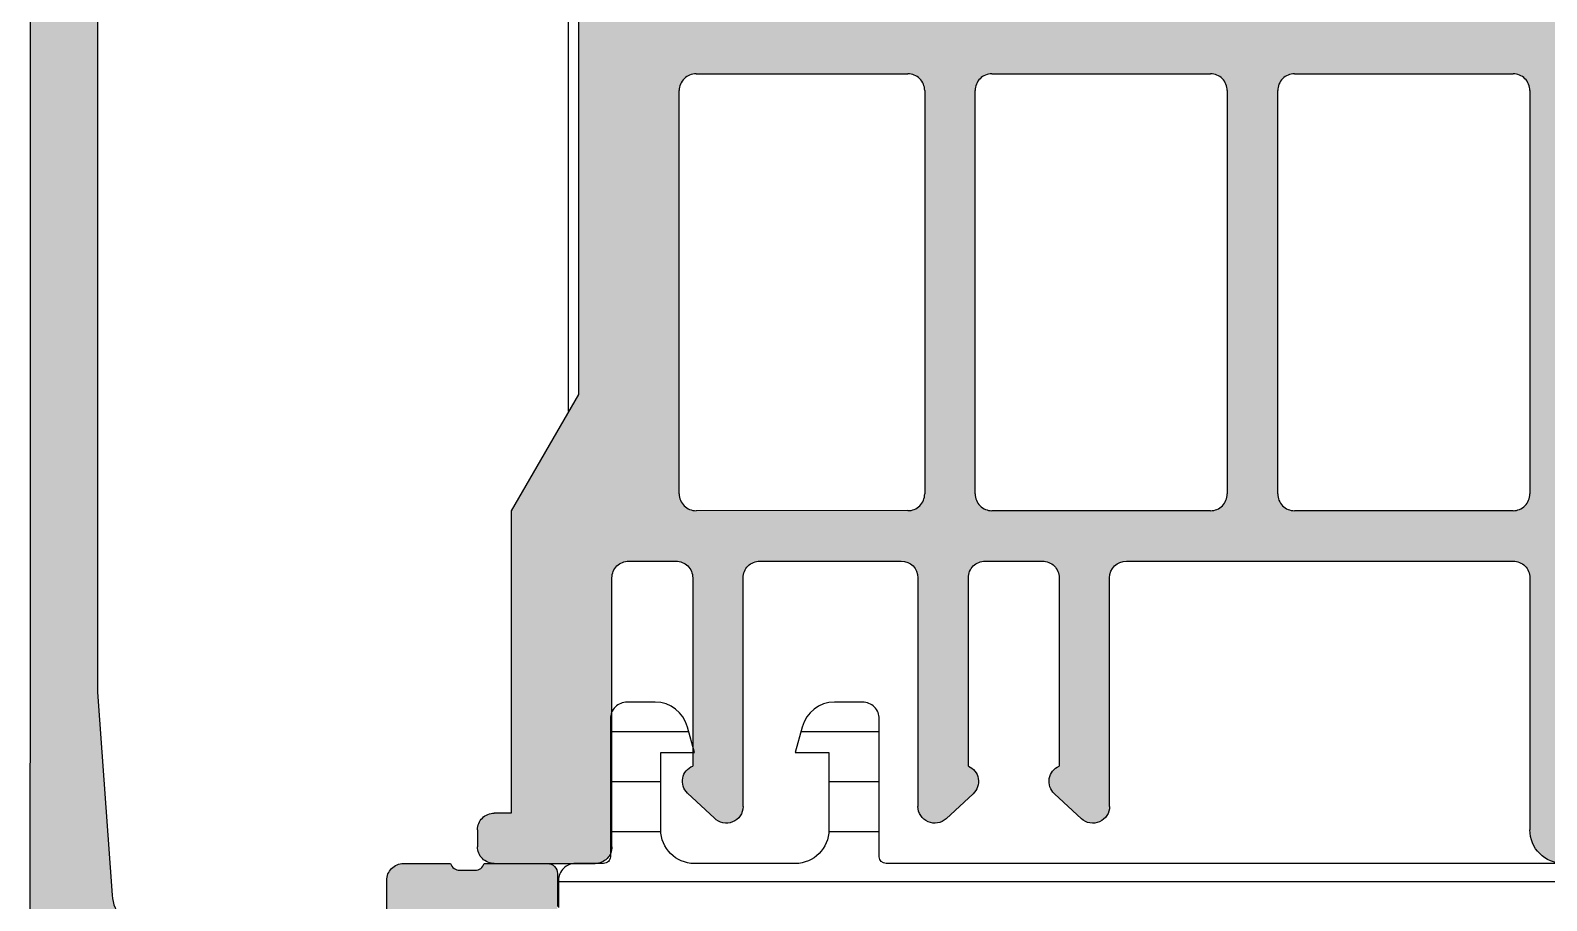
# Model space of a CAD drawing. Header units: millimetres. Extents: x 3633 to 4629, y 3430 to 3787.
# Drawn here: x 4159.8717 to 4160.0972, y 3492.1979 to 3492.3274 of the extents above; entities that cross this region are included whole.
import ezdxf

# ---------------------------------------------------------------- set-up
doc = ezdxf.new("R2010")
doc.units = ezdxf.units.MM

# ---------------------------------------------------------------- blocks, each defined once
blk = doc.blocks.new('A$C19EF2607')
at = {"extrusion": (0, 0, -1)}
h = blk.add_hatch(color=0, dxfattribs=at)
edge = h.paths.add_edge_path(flags=16)
edge.add_line((-20748.88688487913, 14013.2928585231), (-20757.08687387907, 14013.29282840286))
edge.add_ellipse((-20757.08687608921, 14013.79282802932), major_axis=(1.83660117959361e-06, -0.4999996264591743), ratio=1, start_angle=-90.00004280428698, end_angle=4.2804286977116135e-05, ccw=False)
edge.add_line((-20757.58687571567, 14013.79282656625), (-20757.58697195363, 14039.99282256608))
edge.add_ellipse((-20757.08697232717, 14039.99282477622), major_axis=(1.83660117959361e-06, -0.4999996264591743), ratio=1, start_angle=179.999957195713, end_angle=270.0000428042866, ccw=False)
edge.add_line((-20757.08697379024, 14040.49282440268), (-20748.88698479029, 14040.49285452292))
edge.add_ellipse((-20748.88698258015, 14039.99285489646), major_axis=(1.836601179593623e-06, -0.4999996264591779), ratio=1, start_angle=89.99995719571342, end_angle=180.0000428042869, ccw=False)
edge.add_line((-20748.38698295369, 14039.99285635952), (-20748.38688671573, 14013.7928603597))
edge.add_ellipse((-20748.88688634219, 14013.79285814956), major_axis=(1.836601179593612e-06, -0.4999996264591748), ratio=1, start_angle=-4.2804286920272716e-05, end_angle=90.00004280428698, ccw=False)
edge = h.paths.add_edge_path()
edge.add_line((-20757.28698759536, 14005.59281866775), (-20757.28700853262, 14011.29281566771))
edge.add_arc((-20756.78701261327, 14011.29282158492), 0.4999959193823925, 90.00020121906869, 180.0006780673, ccw=False)
edge.add_line((-20756.78701436922, 14011.79281750429), (-20749.58601236927, 14011.79284395505))
edge.add_arc((-20749.58602843467, 14010.79282421631), 1.000019738870618, 360.00134137964403, 449.99907953865534, ccw=False)
edge.add_line((-20748.58600869607, 14010.79284762826), (-20748.5859969423, 14007.59297862828))
edge.add_arc((-20749.58596546837, 14007.59294348139), 0.9999685266931948, 269.9984070863646, 360.00201383193485, ccw=False)
edge.add_line((-20749.58599326908, 14006.59297495509), (-20751.28684626853, 14006.5928197075))
edge.add_line((-20751.28684626853, 14006.5928197075), (-20751.28684406469, 14005.99284370751))
edge.add_line((-20751.28684406469, 14005.99284370751), (-20750.18683402415, 14004.89284174806))
edge.add_line((-20750.18683402415, 14004.89284174806), (-20746.78684802417, 14004.89285423691))
edge.add_line((-20746.78684802417, 14004.89285423691), (-20746.78716057339, 14088.89284923633))
edge.add_arc((-20747.28722534885, 14088.89278262488), 0.5000647798998102, 360.0076321205019, 449.9918720579921)
edge.add_line((-20747.28715440998, 14089.39284739975), (-20751.28716240996, 14089.3928327069))
edge.add_arc((-20751.28707984329, 14088.89275197744), 0.5000807362820272, 90.00945991537702, 179.9909610029219)
edge.add_line((-20751.78716057335, 14088.8928308703), (-20751.787155798, 14087.59278187031))
edge.add_arc((-20751.28710580604, 14087.59283369924), 0.5000499946441153, 180.005938564262, 269.9944823540374)
edge.add_line((-20751.28715396141, 14087.09278370692), (-20750.78715396141, 14087.09278554352))
edge.add_line((-20750.78715396141, 14087.09278554352), (-20750.78715763462, 14088.09278554351))
edge.add_line((-20750.78715763462, 14088.09278554351), (-20749.28715763463, 14088.09279105332))
edge.add_arc((-20749.28711736685, 14087.09282764816), 0.9999634059679272, -0.0018863395400217087, 90.00230725783928, ccw=False)
edge.add_line((-20748.28715396142, 14087.09279472653), (-20748.2871392686, 14083.09279472656))
edge.add_arc((-20749.28721534859, 14083.09286713279), 1.000076082609489, 270.00456917414465, 359.9958517441544, ccw=False)
edge.add_line((-20749.28713559539, 14082.09279105336), (-20750.78713559538, 14082.09278554355))
edge.add_line((-20750.78713559538, 14082.09278554355), (-20750.78713926859, 14083.09278554355))
edge.add_line((-20750.78713926859, 14083.09278554355), (-20751.28713926858, 14083.09278370694))
edge.add_arc((-20751.28718218562, 14082.59282846026), 0.4999552485246045, 449.995081629231, 540.0053392890692)
edge.add_line((-20751.78713743198, 14082.59278187035), (-20751.78712714705, 14079.79279387037))
edge.add_arc((-20751.28712752059, 14079.79279533343), 0.4999996264625474, 180.0001676548631, 270.0002532634367)
edge.add_line((-20751.28712531045, 14079.29279570697), (-20751.08712531045, 14079.29279644161))
edge.add_arc((-20751.08712677351, 14079.79279606807), 0.499999626462551, 270.0001676548627, 360.0002532634363)
edge.add_line((-20750.58712714706, 14079.79279827821), (-20750.58712898366, 14080.29279827821))
edge.add_arc((-20750.08709350479, 14080.2927646362), 0.5000354800017828, 90.00427573516879, 179.9961451831309, ccw=False)
edge.add_line((-20750.08713082027, 14080.79280011481), (-20749.28712782027, 14080.79280305338))
edge.add_arc((-20749.28714268181, 14080.29278635512), 0.5000166984818328, 360.0021238683641, 449.9982970499349, ccw=False)
edge.add_line((-20748.78712598367, 14080.29280488999), (-20748.78701101225, 14048.9927758902))
edge.add_line((-20748.78701101225, 14048.9927758902), (-20749.21938583173, 14042.95431030196))
edge.add_arc((-20750.21863733756, 14042.99276167132), 0.9999910398154712, 270.00017405219853, 357.7963358189755, ccw=False)
edge.add_line((-20750.2186342998, 14041.99277063151), (-20756.88612230033, 14041.99290414046))
edge.add_arc((-20756.88612451047, 14042.49290376691), 0.499999626462551, 180.0001676548632, 270.0002532634367, ccw=False)
edge.add_line((-20757.38612413693, 14042.49290230385), (-20757.38612744248, 14043.39281030384))
edge.add_arc((-20757.88612706894, 14043.39280884078), 0.4999996264625474, 360.0001676548632, 450.0002532634367)
edge.add_line((-20757.88612927908, 14043.89280846724), (-20759.28700127907, 14043.89280332155))
edge.add_arc((-20759.55451280925, 14043.97163605473), 0.2788853144187029, 268.8357136789717, 343.5803291027782, ccw=False)
edge.add_line((-20759.56017954445, 14043.69280831811), (-20760.01377354445, 14043.69280665196))
edge.add_arc((-20760.01943514402, 14043.97167484189), 0.2789256550871338, 196.4248227965195, 271.1630627500218, ccw=False)
edge.add_line((-20760.28697827909, 14043.89280664843), (-20762.16698927907, 14043.89279974276))
edge.add_arc((-20762.16698840124, 14043.59279996688), 0.2999997758775292, 450.0001676548634, 540.0002532634375)
edge.add_line((-20762.46698817711, 14043.5927986408), (-20762.46698457747, 14042.61282464081))
edge.add_arc((-20762.16698480159, 14042.61282551864), 0.2999997758775274, 180.0001676548634, 270.0002532634367)
edge.add_line((-20762.16698347551, 14042.31282574277), (-20759.40698547553, 14042.31283588081))
edge.add_arc((-20759.40698494509, 14042.19283597046), 0.1199999103510102, 0.00016765485997893848, 90.00025326343598, ccw=False)
edge.add_line((-20759.28698503474, 14042.1928363216), (-20759.28697323984, 14037.89280332161))
edge.add_arc((-20759.7869728663, 14037.89280111147), 0.4999996264625474, 270.0001676548627, 360.00025326343626, ccw=False)
edge.add_line((-20759.78697140323, 14037.39280148501), (-20760.48697140323, 14037.39279891377))
edge.add_line((-20760.48697140323, 14037.39279891377), (-20762.87979647773, 14038.77428512444))
edge.add_arc((-20762.94885600667, 14038.65466997099), 0.138119526033469, 420.0001121203042, 545.6227174849653)
edge.add_arc((-20758.11036459896, 14039.13103368253), 5.000004087409289, 185.6228147000206, 252.2517571806096)
edge.add_arc((-20759.78695816879, 14033.89280165229), 0.4999996217728121, 360.0001912931412, 432.2518242271567, ccw=False)
edge.add_line((-20759.28695854702, 14033.89280332164), (-20759.28688549079, 14015.09281132178))
edge.add_arc((-20759.78688511256, 14015.09280931792), 0.4999996217728112, 287.7485966911427, 360.0002296251582, ccw=False)
edge.add_arc((-20758.11025306058, 14009.85458960477), 5.000004087409289, 107.7486637376899, 174.3776062182788)
edge.add_arc((-20762.94874796772, 14010.33091777075), 0.1381195260334658, 174.377703433334, 300.0003087979967)
edge.add_line((-20762.87968756003, 14010.21130312465), (-20760.48687263457, 14011.59280691396))
edge.add_line((-20760.48687263457, 14011.59280691396), (-20759.78687263457, 14011.5928094852))
edge.add_arc((-20759.78687042443, 14011.09280985874), 0.4999996264625474, 0.00016765486282110942, 90.00025326343672, ccw=False)
edge.add_line((-20759.28687079797, 14011.09281132181), (-20759.28685500312, 14006.79279332183))
edge.add_arc((-20759.40685491348, 14006.7927927914), 0.1199999103510102, 270.00016765486254, 360.0002532634369, ccw=False)
edge.add_line((-20759.40685456234, 14006.67279288105), (-20762.16685256232, 14006.67278274301))
edge.add_arc((-20762.16685168448, 14006.37278296714), 0.2999997758775281, 450.000167654863, 540.0002532634367)
edge.add_line((-20762.46685146036, 14006.37278164105), (-20762.46684786071, 14005.39280764106))
edge.add_arc((-20762.16684808483, 14005.3928085189), 0.2999997758775292, 180.0001676548626, 270.0002532634363)
edge.add_line((-20762.16684675875, 14005.09280874302), (-20760.28683575876, 14005.09281564869))
edge.add_arc((-20760.0192920443, 14005.0139494207), 0.2789256550871341, 88.8373581682776, 163.5755981217796, ccw=False)
edge.add_line((-20760.01363249341, 14005.29281765222), (-20759.56003849341, 14005.29281931836))
edge.add_arc((-20759.55436952918, 14005.01397103081), 0.2789059064024352, 16.42004293062689, 91.16465835443319, ccw=False)
edge.add_line((-20759.28683875874, 14005.09281132188), (-20757.78698575874, 14005.09281383115))
edge.add_arc((-20757.78699042894, 14005.59281666471), 0.5000028335811751, 270.0005351617909, 360.0002295301543)
h = blk.add_hatch(color=0)
edge = h.paths.add_edge_path(flags=16)
edge.add_arc((20772.88712506363, 14054.8937099106), 0.4998408644227152, -90.02002240240421, 0.01898884720060323, ccw=False)
edge.add_line((20772.88695039088, 14054.39386907665), (20766.58721039072, 14054.39364649987))
edge.add_arc((20766.58693805849, 14054.89361865321), 0.4999722275075696, 179.9697052663021, 270.0312087092657, ccw=False)
edge.add_line((20766.08696590085, 14054.89388300994), (20766.0869781361, 14066.89388300994))
edge.add_arc((20766.58669969183, 14066.89416094511), 0.4997216330287783, 89.96801639973933, 180.031866768311, ccw=False)
edge.add_line((20766.586978646, 14067.39388250027), (20772.88696364593, 14067.39387607671))
edge.add_arc((20772.88722112216, 14066.89413406237), 0.4997420806618353, -0.02963669892528742, 90.0295198317217, ccw=False)
edge.add_line((20773.38696313597, 14066.89387556681), (20773.3869659006, 14054.89387556681))
edge = h.paths.add_edge_path(flags=16)
edge.add_line((20774.88695890084, 14054.89387403734), (20774.88697113609, 14066.89387403734))
edge.add_arc((20775.38669269183, 14066.8941519724), 0.4997216330287135, 89.96801639973182, 180.0318667549634, ccw=False)
edge.add_line((20775.38697164593, 14067.39387352744), (20781.88697164546, 14067.3936159001))
edge.add_arc((20781.88722912193, 14066.89387388564), 0.4997420807783706, -0.029636685578225297, 90.029519858409, ccw=False)
edge.add_line((20782.38697113586, 14066.8936153902), (20782.38697390049, 14054.89360839015))
edge.add_arc((20781.88697377406, 14054.89360802635), 0.5000001264271718, -90.00004391597082, 4.168815581806484e-05, ccw=False)
edge.add_line((20781.88697339082, 14054.39360790004), (20775.3872023907, 14054.39363752728))
edge.add_arc((20775.38693055836, 14054.89360918108), 0.4999717276974615, 179.9696479899144, 270.031151454341, ccw=False)
edge = h.paths.add_edge_path(flags=16)
edge.add_line((20790.88696539076, 14054.39359872347), (20784.38696539076, 14054.393605351))
edge.add_arc((20784.38696552691, 14054.89360497755), 0.4999996265396662, 179.9998987743864, 269.9999843919388, ccw=False)
edge.add_line((20783.88696590043, 14054.89360586091), (20783.88697813591, 14066.89361386074))
edge.add_arc((20784.38697776239, 14066.89361372452), 0.4999996265396662, 89.99989877438651, 179.9999843919389, ccw=False)
edge.add_line((20784.38697864581, 14067.39361335107), (20790.88697864581, 14067.39360672355))
edge.add_arc((20790.88697850931, 14066.89360709712), 0.4999996264232509, -0.00010123895378910674, 89.9999843652584, ccw=False)
edge.add_line((20791.38697813591, 14066.89360621365), (20791.38696590043, 14054.89359821382))
edge.add_arc((20790.88696627383, 14054.89359834991), 0.4999996265396661, 269.9998988010669, 359.99998440527906, ccw=False)
edge = h.paths.add_edge_path()
edge.add_line((20794.38695947704, 14048.5938471549), (20794.38697762595, 14066.39360815476))
edge.add_ellipse((20795.38697842951, 14066.39360633204), major_axis=(-1.000000803500212, 0), ratio=1, start_angle=269.9984406237085, end_angle=359.9998955662247, ccw=False)
edge.add_line((20795.38700564572, 14067.39360713519), (20796.88693964569, 14067.39356560589))
edge.add_ellipse((20796.88696117507, 14068.89371410586), major_axis=(-1.500148500121089, 0), ratio=1, start_angle=89.99917771951496, end_angle=269.9991777106223)
edge.add_line((20796.88698270475, 14070.39386260582), (20763.58698170492, 14070.39388455896))
edge.add_ellipse((20763.58698167506, 14069.89388407898), major_axis=(-0.5000004799803728, 0), ratio=1, start_angle=269.9999965849087, end_angle=359.9998865682759)
edge.add_line((20763.08698119503, 14069.89388506886), (20763.08696891996, 14057.8550270689))
edge.add_line((20763.08696891996, 14057.8550270689), (20761.08696538792, 14054.39092810804))
edge.add_line((20761.08696538792, 14054.39092810804), (20761.08695621463, 14045.39417310807))
edge.add_line((20761.08695621457, 14045.39417310807), (20760.58695621457, 14045.39417361797))
edge.add_ellipse((20760.58695533121, 14044.89417399143), major_axis=(-0.4999996265404279, 0), ratio=1, start_angle=269.9998987743865, end_angle=359.9999843919389)
edge.add_line((20760.08695570473, 14044.89417412764), (20760.08695519506, 14044.39417412764))
edge.add_ellipse((20760.58695482131, 14044.39417324439), major_axis=(-0.499999626307597, 0), ratio=1, start_angle=359.9998987877266, end_angle=449.9999844186194)
edge.add_line((20760.58695468534, 14043.89417361797), (20763.58695468534, 14043.89417055904))
edge.add_ellipse((20763.58695556852, 14044.39417018533), major_axis=(-0.4999996263075969, 0), ratio=1, start_angle=89.99989880106686, end_angle=179.9999843919389)
edge.add_line((20764.086955195, 14044.39417004914), (20764.08696335176, 14052.39388604931))
edge.add_ellipse((20764.58696347818, 14052.3938854131), major_axis=(-0.5000001264274443, 0), ratio=1, start_angle=269.9998414916265, end_angle=359.99992709575315, ccw=False)
edge.add_line((20764.58696486149, 14052.89388553939), (20765.98696386162, 14052.89388711193))
edge.add_ellipse((20765.98718579696, 14052.3941095531), major_axis=(-0.4997776081189551, 0), ratio=1, start_angle=179.9735232005858, end_angle=270.02544323346274, ccw=False)
edge.add_line((20766.48696335166, 14052.39387860222), (20766.48694264208, 14046.79416260219))
edge.add_ellipse((20766.67129230686, 14046.34087059149), major_axis=(-0.48934491501178, 0), ratio=1, start_angle=292.1311204443016, end_angle=406.331622196126)
edge.add_line((20766.33340781904, 14045.98690375875), (20767.13341005798, 14045.24033594297))
edge.add_ellipse((20767.48745696706, 14045.59271893128), major_axis=(-0.4995227565664176, 0), ratio=1, start_angle=44.86504610803876, end_angle=179.4464604003526)
edge.add_line((20767.98695641221, 14045.58789307278), (20767.98696335172, 14052.39387707275))
edge.add_ellipse((20768.48671821435, 14052.39412970483), major_axis=(-0.4997549264812819, 0), ratio=1, start_angle=269.970002739463, end_angle=360.02896370103826, ccw=False)
edge.add_line((20768.48697986151, 14052.89388456292), (20772.6869668616, 14052.89386128055))
edge.add_ellipse((20772.68696351786, 14052.39386144702), major_axis=(-0.49999983353727, 0), ratio=1, start_angle=179.9999224933354, end_angle=269.9996168422682, ccw=False)
edge.add_line((20773.18696335162, 14052.39386077065), (20773.18695641815, 14045.59385177077))
edge.add_ellipse((20773.68695679185, 14045.59385168357), major_axis=(-0.5000003736931907, 0), ratio=1, start_angle=359.9999900081878, end_angle=492.8359851725555)
edge.add_line((20774.02690804447, 14045.2271999142), (20774.82690880075, 14045.96894109857))
edge.add_ellipse((20774.48695758963, 14046.33559256201), major_axis=(-0.5000001215843566, 0), ratio=1, start_angle=132.8360055260684, end_angle=246.4218210553232)
edge.add_line((20774.68695764197, 14046.79385024126), (20774.68696335168, 14052.39386224121))
edge.add_ellipse((20775.18696297822, 14052.39386210512), major_axis=(-0.4999996265396661, 0), ratio=1, start_angle=269.9998988010669, end_angle=359.99998440527906, ccw=False)
edge.add_line((20775.18696386134, 14052.89386173154), (20776.88696386153, 14052.89385999812))
edge.add_ellipse((20776.88696372503, 14052.3938603717), major_axis=(-0.4999996264232509, 0), ratio=1, start_angle=179.9998987610462, end_angle=269.9999843652584, ccw=False)
edge.add_line((20777.38696335163, 14052.39385948822), (20777.38695764169, 14046.79384748827))
edge.add_ellipse((20777.58695725957, 14046.33558972846), major_axis=(-0.5000000215728326, 0), ratio=1, start_angle=293.5781296227825, end_angle=407.1639451407455)
edge.add_line((20777.24700580072, 14045.96893863103), (20778.0470050443, 14045.22719581545))
edge.add_ellipse((20778.38695654436, 14045.59384667317), major_axis=(-0.4999998738696115, 0), ratio=1, start_angle=47.16392300253573, end_angle=179.999918144431)
edge.add_line((20778.88695641834, 14045.59384595885), (20778.88696335157, 14052.39385495897))
edge.add_ellipse((20779.38696368528, 14052.39385411552), major_axis=(-0.5000003336470237, 0), ratio=1, start_angle=270.0002089876409, end_angle=359.99990335021965, ccw=False)
edge.add_line((20779.38696186151, 14052.89385444907), (20790.88696386153, 14052.89384572351))
edge.add_ellipse((20790.88696372509, 14052.39384609708), major_axis=(-0.4999996264232509, 0), ratio=1, start_angle=179.9998987610462, end_angle=269.9999843652584, ccw=False)
edge.add_line((20791.38696335163, 14052.39384521359), (20791.38695570454, 14044.89386221372))
edge.add_ellipse((20792.38695616456, 14044.89386165424), major_axis=(-1.000000460073508, 0), ratio=1, start_angle=359.9999679434824, end_angle=449.9998579267944)
edge.add_line((20792.38695368491, 14043.89386119417), (20801.08695468487, 14043.89383532343))
edge.add_ellipse((20801.08748073381, 14044.89331030173), major_axis=(-0.9994751167436792, 0), ratio=1, start_angle=89.96984378594917, end_angle=180.0309560863022)
edge.add_line((20802.08695570473, 14044.89385030375), (20802.08695641812, 14045.59383930385))
edge.add_ellipse((20801.08752694633, 14045.59441085058), major_axis=(-0.9994296352168468, 0), ratio=1, start_angle=179.9672340944529, end_angle=270.032649051986)
edge.add_line((20801.08695743786, 14046.59384032342), (20796.38695743767, 14046.59384511554))
edge.add_ellipse((20796.38695798296, 14048.59384362135), major_axis=(-1.999998505809419, 0), ratio=1, start_angle=359.9998987710514, end_angle=449.9999843785986, ccw=False)
h = blk.add_hatch(dxfattribs=at)
h.set_pattern_fill('ANSI31', color=0, scale=0.4679999999999999, angle=135.0002104591497, style=0)
h.set_pattern_definition([(180.0002104591497, (-20746.78684802417, 14004.89285423691), (5.458015462729606e-06, -1.485899999989976), [])])
edge = h.paths.add_edge_path(flags=16)
edge.add_line((-20765.33813453135, 14006.39210409424), (-20774.18812853129, 14006.3920715864))
edge.add_ellipse((-20774.18813042351, 14006.89207153103), major_axis=(1.836602348318104e-06, -0.499999944634844), ratio=1, start_angle=-90.0018398091417, end_angle=6.373532585257635e-06, ccw=False)
edge.add_line((-20774.68813036795, 14006.89208574979), (-20774.6881351431, 14008.19207974978))
edge.add_ellipse((-20774.18813893083, 14008.19208537409), major_axis=(1.836588638665111e-06, -0.4999962122941206), ratio=1, start_angle=179.9995659563327, end_angle=270.00043404366755, ccw=False)
edge.add_line((-20774.1881369797, 14008.69208158638), (-20765.33814297976, 14008.69211409422))
edge.add_ellipse((-20765.33813735545, 14008.19211788196), major_axis=(1.836588638665106e-06, -0.4999962122941193), ratio=1, start_angle=89.99956595633239, end_angle=180.0004340436674, ccw=False)
edge.add_line((-20764.83814114316, 14008.19211593083), (-20764.83813636802, 14006.89212193084))
edge.add_ellipse((-20765.33813631233, 14006.89210403888), major_axis=(1.836602348318099e-06, -0.4999999446348427), ratio=1, start_angle=-6.373532585257635e-06, end_angle=90.00183980914181, ccw=False)
edge = h.paths.add_edge_path(flags=16)
edge.add_line((-20776.18812853128, 14006.39206423999), (-20784.88813453122, 14006.39203228308))
edge.add_ellipse((-20784.88813674136, 14006.89203190954), major_axis=(1.836601179593611e-06, -0.4999996264591746), ratio=1, start_angle=-90.00004280428698, end_angle=4.28042865792122e-05, ccw=False)
edge.add_line((-20785.38813636782, 14006.89203044647), (-20785.38814114302, 14008.19204044647))
edge.add_ellipse((-20784.88814151656, 14008.1920426566), major_axis=(1.836601179593623e-06, -0.4999996264591779), ratio=1, start_angle=179.9999571957135, end_angle=270.000042804287, ccw=False)
edge.add_line((-20784.88814297963, 14008.69204228306), (-20776.18813697969, 14008.69207423997))
edge.add_ellipse((-20776.18813476955, 14008.19207461351), major_axis=(1.836601179593612e-06, -0.4999996264591748), ratio=1, start_angle=89.99995719571308, end_angle=180.000042804287, ccw=False)
edge.add_line((-20775.68813514309, 14008.19207607658), (-20775.68813036789, 14006.89206607659))
edge.add_ellipse((-20776.18812999434, 14006.89206386645), major_axis=(1.83660117959361e-06, -0.4999996264591743), ratio=1, start_angle=-4.2804286977116135e-05, end_angle=90.00004280428698, ccw=False)
edge = h.paths.add_edge_path(flags=16)
edge.add_line((-20786.88813453121, 14006.39202493667), (-20795.73814353115, 14006.39199242877))
edge.add_ellipse((-20795.73814624122, 14006.89197655524), major_axis=(1.836544244957966e-06, -0.4999841264710055), ratio=1, start_angle=-89.9999855067311, end_angle=0.00010010184331576966, ccw=False)
edge.add_line((-20796.23813036769, 14006.89197459222), (-20796.2381351429, 14008.19198559221))
edge.add_ellipse((-20795.73812051645, 14008.19198780242), major_axis=(1.836656277629005e-06, -0.5000146264479702), ratio=1, start_angle=179.9999571957127, end_angle=270.0000428042867, ccw=False)
edge.add_line((-20795.73812197955, 14008.69200242887), (-20786.88814297961, 14008.69203493665))
edge.add_ellipse((-20786.88813735531, 14008.19203872439), major_axis=(1.836588638665106e-06, -0.4999962122941193), ratio=1, start_angle=89.99956595633239, end_angle=180.0004340436678, ccw=False)
edge.add_line((-20786.38814114302, 14008.19203677326), (-20786.38813636787, 14006.89204277327))
edge.add_ellipse((-20786.88813631219, 14006.8920248813), major_axis=(1.836602348318099e-06, -0.4999999446348427), ratio=1, start_angle=-6.373532585257635e-06, end_angle=90.00183980914181, ccw=False)
edge = h.paths.add_edge_path()
edge.add_line((-20798.0791897539, 14005.09142182962), (-20762.99669575822, 14005.09266369482))
edge.add_arc((-20762.99671316053, 14005.59266026069), 0.4999965661764766, 270.0019941711848, 360.0026666390368)
edge.add_line((-20762.4967165949, 14005.59268353135), (-20762.49674757141, 14006.40301453124))
edge.add_arc((-20762.19674779558, 14006.40302685731), 0.2999997760791943, 90.00226850011052, 180.0023541086846, ccw=False)
edge.add_line((-20762.19675967341, 14006.70302663316), (-20759.79676167253, 14006.70279044884))
edge.add_arc((-20759.79677857484, 14007.20278651472), 0.499996066161161, 270.0019368774103, 360.0026093452628)
edge.add_line((-20759.2967825092, 14007.20280928537), (-20759.29692227925, 14010.67935128488))
edge.add_arc((-20760.28673437334, 14010.53700088632), 0.9999958087790033, 368.1839111286926, 482.7293106441897)
edge.add_line((-20760.82740284639, 14011.37823166312), (-20763.11100700306, 14010.05967127496))
edge.add_arc((-20763.36102568673, 14010.49267443483), 0.5000010786417182, 270.0025129607088, 300.00240086495677, ccw=False)
edge.add_line((-20763.36100375697, 14009.99267335667), (-20797.71527275275, 14009.9914611664))
edge.add_arc((-20797.71529245082, 14010.49146207473), 0.50000090872053, 240.0023693238956, 270.00225722814366, ccw=False)
edge.add_line((-20797.96527499877, 14010.05843824809), (-20800.24898484146, 14011.37681685956))
edge.add_arc((-20800.78958596661, 14010.53554299891), 0.9999956425474403, 417.2752701474326, 531.82066966293)
edge.add_line((-20801.77940927389, 14010.67781423799), (-20801.77927050384, 14007.20127223848))
edge.add_arc((-20801.27927493796, 14007.20128964079), 0.4999955661823479, 180.0019941754244, 270.0026666432764)
edge.add_line((-20801.27925166731, 14006.70129407515), (-20798.87925266887, 14006.70172189083))
edge.add_arc((-20798.87924084279, 14006.40172261501), 0.2999992760616524, 0.002173010487126703, 90.00225861906159, ccw=False)
edge.add_line((-20798.57924156695, 14006.40173399284), (-20798.57920959043, 14005.59140199295))
edge.add_arc((-20798.07921252456, 14005.59141889526), 0.4999970661552892, 180.001936873285, 270.0026093411374)
edge = h.paths.add_edge_path(flags=16)
edge.add_line((-20774.18817805747, 14040.29330458644), (-20765.33820005753, 14040.29333709423))
edge.add_arc((-20765.33820152064, 14040.79335172068), 0.5000146264513434, 270.0001676548628, 360.0002532634362)
edge.add_line((-20764.83818689419, 14040.79335393088), (-20764.8381916694, 14042.09336493088))
edge.add_arc((-20765.33817529587, 14042.09336346786), 0.4999836264745001, 360.0001676548629, 450.0002532634365)
edge.add_line((-20765.33817750594, 14042.59334709433), (-20774.18818650588, 14042.59331458643))
edge.add_arc((-20774.1881847249, 14042.09331464179), 0.4999999446382149, 450.0002040856175, 540.002050268292)
edge.add_line((-20774.68818466922, 14042.09329674983), (-20774.68817989407, 14040.79330274984))
edge.add_arc((-20774.18818368178, 14040.79330079871), 0.4999962122974937, 179.9997764154819, 270.0006445028171)
edge = h.paths.add_edge_path(flags=16)
edge.add_line((-20784.8881850574, 14040.29326528312), (-20776.18817805746, 14040.29329724003))
edge.add_arc((-20776.18817952052, 14040.79329686649), 0.499999626462551, 270.0001676548627, 360.0002532634363)
edge.add_line((-20775.68817989407, 14040.79329907663), (-20775.68818466927, 14042.09330907662))
edge.add_arc((-20776.18818429573, 14042.09330761356), 0.4999996264625474, 360.0001676548632, 450.0002532634367)
edge.add_line((-20776.18818650587, 14042.59330724002), (-20784.88819350581, 14042.59327528311))
edge.add_arc((-20784.88819204274, 14042.09327565665), 0.499999626462551, 450.0001676548631, 540.0002532634363)
edge.add_line((-20785.3881916692, 14042.09327344651), (-20785.388186894, 14040.79326344652))
edge.add_arc((-20784.88818726754, 14040.79326490958), 0.499999626462551, 180.0001676548631, 270.0002532634363)
edge = h.paths.add_edge_path(flags=16)
edge.add_line((-20795.73817805733, 14040.29322542887), (-20786.88818505739, 14040.29325793671))
edge.add_arc((-20786.88818310626, 14040.79325414901), 0.4999962122974902, 269.9997764154819, 360.0006445028175)
edge.add_line((-20786.38818689399, 14040.79325977331), (-20786.38819166914, 14042.0932537733))
edge.add_arc((-20786.88819161358, 14042.09326799206), 0.4999999446382158, 359.9983706500074, 450.0002168326823)
edge.add_line((-20786.8881935058, 14042.5932679367), (-20795.73818650574, 14042.59323542886))
edge.add_arc((-20795.73818472475, 14042.09323548422), 0.4999999446382149, 450.000204085617, 540.002050268292)
edge.add_line((-20796.23818466907, 14042.09321759226), (-20796.23817989393, 14040.79322359227))
edge.add_arc((-20795.73818368163, 14040.79322164114), 0.4999962122974902, 179.9997764154819, 270.0006445028175)
edge = h.paths.add_edge_path()
edge.add_line((-20798.07962527886, 14043.89267582828), (-20772.23825827912, 14043.89279374892))
edge.add_ellipse((-20772.24237776891, 14044.09693224429), major_axis=(7.499952256461099e-07, -0.2041800565282202), ratio=1, start_angle=1.1558544303622, end_angle=89.51494998744577)
edge.add_line((-20772.03820502262, 14044.09520448376), (-20772.03822008276, 14048.19520448373))
edge.add_ellipse((-20771.5382204563, 14048.19520669387), major_axis=(1.83660117959361e-06, -0.4999996264591743), ratio=1, start_angle=179.999957195713, end_angle=270.0000428042866, ccw=False)
edge.add_line((-20771.53822191936, 14048.69520632033), (-20770.70747291937, 14048.69520937184))
edge.add_ellipse((-20770.70746965293, 14047.6952086311), major_axis=(3.67320782425483e-06, -1.000000740738238), ratio=1, start_angle=105.00002989118639, end_angle=179.999976693942, ccw=False)
edge.add_line((-20769.74154419687, 14047.95403191989), (-20769.53821640957, 14047.19521366675))
edge.add_line((-20769.53821640957, 14047.19521366675), (-20770.53821640956, 14047.19520999355))
edge.add_line((-20770.53821640956, 14047.19520999355), (-20770.53820796119, 14044.89520999356))
edge.add_ellipse((-20769.53408193923, 14044.896923086), major_axis=(3.688366195957861e-06, -1.004127483263211), ratio=1, start_angle=270.0975390954922, end_angle=359.7701590276865)
edge.add_line((-20769.53810627914, 14043.89280366714), (-20766.53822827916, 14043.8928146863))
edge.add_ellipse((-20766.54233490542, 14044.89693468272), major_axis=(3.688369541171022e-06, -1.004128393970092), ratio=1, start_angle=0.2341151608029899, end_angle=89.90242633341789)
edge.add_line((-20765.53820796122, 14044.89522835959), (-20765.5382164096, 14047.19522835957))
edge.add_line((-20765.5382164096, 14047.19522835957), (-20766.53821640959, 14047.19522468637))
edge.add_line((-20766.53821640959, 14047.19522468637), (-20766.33489419689, 14047.95404443322))
edge.add_ellipse((-20765.36896683943, 14047.69522824052), major_axis=(3.673207824254827e-06, -1.000000740738237), ratio=1, start_angle=180.000023306058, end_angle=254.9999701088136, ccw=False)
edge.add_line((-20765.36897091941, 14048.69522898126), (-20764.53822191941, 14048.69523203277))
edge.add_ellipse((-20764.53821970927, 14048.19523240631), major_axis=(1.836601179593623e-06, -0.4999996264591779), ratio=1, start_angle=89.99995719571342, end_angle=180.000042804287, ccw=False)
edge.add_line((-20764.03822008281, 14048.19523386938), (-20764.03820502267, 14044.0952338694))
edge.add_ellipse((-20763.83820517209, 14044.09523445463), major_axis=(7.346404718374544e-07, -0.1999998505836726), ratio=1, start_angle=-90.00004280428698, end_angle=4.280428595903129e-05)
edge.add_line((-20763.83820428803, 14043.89523460404), (-20762.99713228319, 14043.89391769347))
edge.add_ellipse((-20762.99710901252, 14043.39392012785), major_axis=(1.836593611718758e-06, -0.4999975661672388), ratio=1, start_angle=90.00178370779508, end_angle=180.0024561756471, ccw=False)
edge.add_line((-20762.49711144666, 14043.39393753015), (-20762.49708047014, 14042.58360553026))
edge.add_ellipse((-20762.1970806943, 14042.58361740809), major_axis=(1.101960708496936e-06, -0.2999997760771733), ratio=1, start_angle=-89.99794195904036, end_angle=0.002143649534404146)
edge.add_line((-20762.19706836822, 14042.28361763226), (-20759.79707036978, 14042.28404544795))
edge.add_ellipse((-20759.79704709913, 14041.78404988231), major_axis=(1.836586265351639e-06, -0.4999955661789692), ratio=1, start_angle=90.00178371627419, end_angle=180.0024561841269, ccw=False)
edge.add_line((-20759.29705153325, 14041.78406728462), (-20759.2969117632, 14038.30752528511))
edge.add_ellipse((-20760.28673557048, 14038.44979684551), major_axis=(3.673191083378446e-06, -0.9999961831717769), ratio=1, start_angle=-32.724954459486014, end_angle=81.82044505601112, ccw=False)
edge.add_line((-20760.82733719563, 14037.60852266354), (-20763.11104603832, 14038.92690127501))
edge.add_ellipse((-20763.36102858627, 14038.49387744837), major_axis=(1.836605889590239e-06, -0.5000009087171743), ratio=1, start_angle=150.0021588647468, end_angle=180.0020467689943)
edge.add_line((-20763.36104828434, 14038.9938783567), (-20797.71531728012, 14038.99266616643))
edge.add_ellipse((-20797.71529535035, 14038.49266508827), major_axis=(1.836606513745532e-06, -0.5000010786383399), ratio=1, start_angle=180.0023025015575, end_angle=210.0021904058055)
edge.add_line((-20797.96531403403, 14038.92566824814), (-20800.2489181907, 14037.60710785998))
edge.add_ellipse((-20800.78958716375, 14038.4483389581), major_axis=(3.673191694046918e-06, -0.9999963494212659), ratio=1, start_angle=-81.8162851849392, end_angle=32.72911433055782, ccw=False)
edge.add_line((-20801.77939975784, 14038.30598823821), (-20801.77953852789, 14041.78253023773))
edge.add_ellipse((-20801.27954296225, 14041.78255350837), major_axis=(1.836586265351665e-06, -0.4999955661789763), ratio=1, start_angle=180.0017837162751, end_angle=270.0024561841267, ccw=False)
edge.add_line((-20801.27956036456, 14042.28254907425), (-20798.87956136368, 14042.28231288994))
edge.add_ellipse((-20798.87957324151, 14042.58231266579), major_axis=(1.101960708496943e-06, -0.299999776077175), ratio=1, start_angle=0.002058040961061195, end_angle=90.00214364953375)
edge.add_line((-20798.57957346568, 14042.58232499186), (-20798.57960544219, 14043.39265599175))
edge.add_ellipse((-20798.07960837656, 14043.39267876241), major_axis=(1.836591775059957e-06, -0.4999970661519254), ratio=1, start_angle=180.0017264141358, end_angle=270.00239888198774, ccw=False)
at = {"color": 0}
for p, q in [((20762.79812617449, 14057.35473802523), (20762.79766815179, 15628.82344385856)), ((20766.586978646, 14067.39388250027), (20772.88696364587, 14067.39387607669)), ((20775.38697164593, 14067.39387352744), (20781.88697164552, 14067.39361590009)), ((20784.38697864581, 14067.39361335107), (20790.88697864581, 14067.39360672355)), ((20766.08696590085, 14054.89388300994), (20766.0869781361, 14066.89388300994)), ((20766.08696590085, 14054.89388300994), (20766.0869781361, 14066.89388300994)), ((20773.38696313597, 14066.89387556681), (20773.3869659006, 14054.89387556681)), ((20773.38696313597, 14066.89387556681), (20773.3869659006, 14054.89387556681)), ((20774.88695890084, 14054.89387403734), (20774.88697113609, 14066.89387403734)), ((20774.88695890084, 14054.89387403734), (20774.88697113609, 14066.89387403734)), ((20782.38697113586, 14066.8936153902), (20782.38697390049, 14054.89360839015)), ((20782.38697113586, 14066.8936153902), (20782.38697390049, 14054.89360839015)), ((20783.88696590043, 14054.89360586091), (20783.88697813585, 14066.89361386074)), ((20783.88696590043, 14054.89360586091), (20783.88697813585, 14066.89361386074)), ((20791.38697813591, 14066.89360621365), (20791.38696590037, 14054.89359821382)), ((20791.38697813591, 14066.89360621365), (20791.38696590037, 14054.89359821382)), ((20772.88695039088, 14054.39386907665), (20766.58721039072, 14054.39364649987)), ((20772.88695039088, 14054.39386907665), (20766.58721039072, 14054.39364649987)), ((20781.88697339082, 14054.39360790004), (20775.38720239064, 14054.39363752728)), ((20781.88697339082, 14054.39360790004), (20775.38720239064, 14054.39363752728)), ((20790.88696539076, 14054.39359872347), (20784.3869653907, 14054.39360535101)), ((20790.88696539076, 14054.39359872347), (20784.3869653907, 14054.39360535101))]:
    blk.add_line(p, q, dxfattribs=at)
at = {"color": 0, "extrusion": (0, 0, -1)}
for p, q in [((20763.08698119503, 14069.89388506886), (20763.08696891996, 14057.8550270689)), ((20763.08696891996, 14057.8550270689), (20761.08696538792, 14054.39092810804)), ((20763.08696891996, 14057.8550270689), (20761.08696538792, 14054.39092810804)), ((20761.08696538792, 14054.39092810804), (20761.08695621457, 14045.39417310807)), ((20761.08696538792, 14054.39092810804), (20761.08695621457, 14045.39417310807)), ((20764.58696486149, 14052.89388553939), (20765.98696386156, 14052.89388711193)), ((20764.58696486149, 14052.89388553939), (20765.98696386156, 14052.89388711193)), ((20768.48697986151, 14052.89388456292), (20772.6869668616, 14052.89386128055)), ((20768.48697986151, 14052.89388456292), (20772.6869668616, 14052.89386128055)), ((20775.18696386134, 14052.89386173154), (20776.88696386153, 14052.89385999812)), ((20775.18696386134, 14052.89386173154), (20776.88696386153, 14052.89385999812)), ((20779.38696186151, 14052.89385444907), (20790.88696386153, 14052.89384572351)), ((20779.38696186151, 14052.89385444907), (20790.88696386153, 14052.89384572351)), ((20764.086955195, 14044.39417004914), (20764.08696335176, 14052.39388604931)), ((20764.086955195, 14044.39417004914), (20764.08696335176, 14052.39388604931)), ((20766.48696335166, 14052.39387860222), (20766.48694264214, 14046.79416260219)), ((20766.48696335166, 14052.39387860222), (20766.48694264214, 14046.79416260219)), ((20767.98695641221, 14045.58789307278), (20767.98696335172, 14052.39387707275)), ((20767.98695641221, 14045.58789307278), (20767.98696335172, 14052.39387707275)), ((20773.18696335162, 14052.39386077065), (20773.18695641821, 14045.59385177075)), ((20773.18696335162, 14052.39386077065), (20773.18695641821, 14045.59385177075)), ((20774.68695764197, 14046.79385024126), (20774.68696335168, 14052.39386224121)), ((20774.68695764197, 14046.79385024126), (20774.68696335168, 14052.39386224121)), ((20777.38696335163, 14052.39385948822), (20777.38695764169, 14046.79384748827)), ((20778.88695641834, 14045.59384595885), (20778.88696335163, 14052.39385495897)), ((20791.38696335163, 14052.39384521359), (20791.38695570454, 14044.89386221374)), ((20791.38696335163, 14052.39384521359), (20791.38695570454, 14044.89386221374)), ((20766.33340781904, 14045.98690375875), (20767.13341005798, 14045.24033594297)), ((20766.33340781904, 14045.98690375875), (20767.13341005798, 14045.24033594297)), ((20774.02690804447, 14045.2271999142), (20774.82690880075, 14045.96894109856)), ((20774.02690804447, 14045.2271999142), (20774.82690880075, 14045.96894109856)), ((20777.24700580072, 14045.96893863103), (20778.0470050443, 14045.22719581545)), ((20761.08695621457, 14045.39417310807), (20760.58695621457, 14045.39417361797)), ((20761.08695621457, 14045.39417310807), (20760.58695621457, 14045.39417361797)), ((20760.08695570473, 14044.89417412764), (20760.086955195, 14044.39417412764)), ((20760.08695570473, 14044.89417412764), (20760.086955195, 14044.39417412764)), ((20760.58695468534, 14043.89417361797), (20763.58695468539, 14043.89417055904)), ((20760.58695468534, 14043.89417361797), (20763.58695468539, 14043.89417055904))]:
    blk.add_line(p, q, dxfattribs=at)
blk.add_lwpolyline([(-20746.78684802417, 14004.89285423691), (-20746.78716057339, 14088.89284923633)], dxfattribs=at)
for points in [[(-20748.78712598367, 14080.29280488999), (-20748.78701101225, 14048.9927758902), (-20749.21938583173, 14042.95431030196), (-20749.21938583173, 14042.95431030196, -0.402992), (-20750.2186342998, 14041.99277063151)], [(-20757.38612413693, 14042.49290230385), (-20757.38612744248, 14043.39281030384), (-20757.38612744248, 14043.39281030384, 0.414214), (-20757.88612927908, 14043.89280846724), (-20759.28700127907, 14043.89280332155), (-20759.28700127907, 14043.89280332155, -0.338212), (-20759.56017954445, 14043.69280831811), (-20760.01377354445, 14043.69280665196), (-20760.01377354445, 14043.69280665196, -0.338181), (-20760.28697827909, 14043.89280664843), (-20762.16698927908, 14043.89279974276), (-20762.16698927908, 14043.89279974276, 0.414214), (-20762.46698817711, 14043.5927986408), (-20762.46698457747, 14042.61282464081)]]:
    blk.add_lwpolyline(points, format="xyb", dxfattribs=at)
at = {"color": 0}
blk.add_lwpolyline([(20798.07962527886, 14043.89267582828), (20772.23825827912, 14043.89279374892), (20772.23825827912, 14043.89279374892, -0.40585), (20772.03820502262, 14044.09520448376), (20772.03822008276, 14048.19520448373), (20772.03822008276, 14048.19520448373, 0.414214), (20771.53822191936, 14048.69520632033), (20770.70747291937, 14048.69520937184), (20770.70747291937, 14048.69520937184, 0.339454), (20769.74154419687, 14047.95403191989), (20769.53821640957, 14047.19521366675), (20770.53821640956, 14047.19520999355), (20770.53820796119, 14044.89520999356), (20770.53820796119, 14044.89520999356, -0.412541), (20769.53810627914, 14043.89280366714), (20766.53822827916, 14043.8928146863), (20766.53822827916, 14043.8928146863, -0.412519), (20765.53820796122, 14044.89522835959), (20765.5382164096, 14047.19522835957), (20766.53821640959, 14047.19522468637), (20766.33489419689, 14047.95404443322), (20766.33489419689, 14047.95404443322, 0.339454), (20765.36897091941, 14048.69522898126), (20764.53822191941, 14048.69523203277), (20764.53822191941, 14048.69523203277, 0.414214), (20764.03822008281, 14048.19523386938), (20764.03820502267, 14044.0952338694), (20764.03820502267, 14044.0952338694, -0.414214), (20763.83820428803, 14043.89523460404), (20762.99713228319, 14043.89391769347), (20762.99713228319, 14043.89391769347, 0.414217), (20762.49711144666, 14043.39393753015), (20762.49708047014, 14042.58360553026)], format="xyb", dxfattribs=at)
for centre, radius, start, end in [((20766.58669969183, 14066.89416094511), 0.4997216330287783, 89.96801639681048, 180.0318667694839), ((20772.88722112216, 14066.89413406237), 0.4997420806618353, 359.9703633008625, 90.0295198244009), ((20775.38669269183, 14066.8941519724), 0.4997216330287135, 89.96801639681048, 180.0318667564564), ((20781.88722912193, 14066.89387388564), 0.4997420807783706, 359.9703633145445, 90.029519853049), ((20784.38697776239, 14066.89361372452), 0.4999996265396662, 89.99989877331149, 179.9999843916879), ((20790.88697850931, 14066.89360709712), 0.4999996264232509, 359.9998987609384, 89.9999843643363), ((20766.58693805849, 14054.89361865321), 0.4999722275075696, 179.9697052680498, 270.0312087112569), ((20766.58693805849, 14054.89361865321), 0.4999722275075696, 179.9697052680498, 270.0312087112569), ((20772.88712506363, 14054.8937099106), 0.4998408644227152, 269.9799775927916, 0.01898884676498954), ((20772.88712506363, 14054.8937099106), 0.4998408644227152, 269.9799775927916, 0.01898884676498954), ((20775.38693055836, 14054.89360918108), 0.4999717276974615, 179.9696479917571, 270.0311514525519), ((20775.38693055836, 14054.89360918108), 0.4999717276974615, 179.9696479917571, 270.0311514525519), ((20781.88697377406, 14054.89360802635), 0.5000001264271718, 269.9999560841181, 4.168816632088338e-05), ((20781.88697377406, 14054.89360802635), 0.5000001264271718, 269.9999560841181, 4.168816632088338e-05), ((20784.38696552691, 14054.89360497755), 0.4999996265396662, 179.9998987746163, 269.9999843929844), ((20784.38696552691, 14054.89360497755), 0.4999996265396662, 179.9998987746163, 269.9999843929844), ((20790.88696627383, 14054.89359834991), 0.4999996265396661, 269.9998988019763, 359.99998440537), ((20790.88696627383, 14054.89359834991), 0.4999996265396661, 269.9998988019763, 359.99998440537)]:
    blk.add_arc(centre, radius, start, end, dxfattribs=at)
at = {"color": 0, "extrusion": (0, 0, -1)}
for centre, radius, start, end in [((-20764.58696347818, 14052.3938854131), 0.5000001264274443, 7.290413602866121e-05, 90.00015850883041), ((-20764.58696347818, 14052.3938854131), 0.5000001264274443, 7.290413602866121e-05, 90.00015850883041), ((-20765.98718579696, 14052.3941095531), 0.4997776081189551, 89.97455677067308, 180.0264768021896), ((-20765.98718579696, 14052.3941095531), 0.4997776081189551, 89.97455677067308, 180.0264768021896), ((-20768.48671821435, 14052.39412970483), 0.4997549264812819, 359.9710363016799, 90.0299972581734), ((-20768.48671821435, 14052.39412970483), 0.4997549264812819, 359.9710363016799, 90.0299972581734), ((-20772.68696351786, 14052.39386144702), 0.49999983353727, 90.00038315853799, 180.0000775067681), ((-20772.68696351786, 14052.39386144702), 0.49999983353727, 90.00038315853799, 180.0000775067681), ((-20775.18696297822, 14052.39386210512), 0.4999996265396661, 1.559463004979787e-05, 90.00010119802374), ((-20775.18696297822, 14052.39386210512), 0.4999996265396661, 1.559463004979787e-05, 90.00010119802374), ((-20776.88696372503, 14052.3938603717), 0.4999996264232509, 90.00001563566371, 180.0001012390616), ((-20776.88696372503, 14052.3938603717), 0.4999996264232509, 90.00001563566371, 180.0001012390616), ((-20779.38696368528, 14052.39385411552), 0.5000003336470237, 9.665010743382176e-05, 89.99979101200287), ((-20779.38696368528, 14052.39385411552), 0.5000003336470237, 9.665010743382176e-05, 89.99979101200287), ((-20790.88696372509, 14052.39384609708), 0.4999996264232509, 90.00001563566371, 180.0001012390616), ((-20790.88696372509, 14052.39384609708), 0.4999996264232509, 90.00001563566371, 180.0001012390616), ((-20766.67129230686, 14046.34087059149), 0.48934491501178, 313.6683778089499, 67.86887955750791), ((-20766.67129230686, 14046.34087059149), 0.48934491501178, 313.6683778089499, 67.86887955750791), ((-20774.48695758963, 14046.33559256201), 0.5000001215843566, 113.5781789381136, 227.1639944721409), ((-20774.48695758963, 14046.33559256201), 0.5000001215843566, 113.5781789381136, 227.1639944721409), ((-20777.58695725957, 14046.33558972846), 0.5000000215728326, 312.8360548631119, 66.42187037634812), ((-20767.48745696706, 14045.59271893128), 0.4995227565664176, 180.553539601169, 315.1349538963544), ((-20767.48745696706, 14045.59271893128), 0.4995227565664176, 180.553539601169, 315.1349538963544), ((-20773.68695679185, 14045.59385168357), 0.5000003736931907, 227.1640148287379, 9.992132365035489e-06), ((-20773.68695679185, 14045.59385168357), 0.5000003736931907, 227.1640148287379, 9.992132365035489e-06), ((-20778.38695654436, 14045.59384667317), 0.4999998738696115, 180.0000818553649, 312.8360770025905), ((-20760.58695533121, 14044.89417399143), 0.4999996265404279, 1.560830793716775e-05, 90.00010122668854), ((-20760.58695533121, 14044.89417399143), 0.4999996265404279, 1.560830793716775e-05, 90.00010122668854), ((-20792.38695616456, 14044.89386165424), 1.000000460073508, 270.0001420732708, 3.205624472576119e-05), ((-20792.38695616456, 14044.89386165424), 1.000000460073508, 270.0001420732708, 3.205624472576119e-05), ((-20760.58695482131, 14044.39417324439), 0.499999626307597, 270.0000155809522, 0.0001012123561355559), ((-20760.58695482131, 14044.39417324439), 0.499999626307597, 270.0000155809522, 0.0001012123561355559), ((-20763.58695556852, 14044.39417018533), 0.4999996263075969, 180.0000156083079, 270.0001011980237), ((-20763.58695556852, 14044.39417018533), 0.4999996263075969, 180.0000156083079, 270.0001011980237)]:
    blk.add_arc(centre, radius, start, end, dxfattribs=at)

msp = doc.modelspace()

# ---------------------------------------------------------------- block references
at = {"color": 0, "xscale": 0.005, "yscale": 0.005, "zscale": 0.005}
msp.add_blockref('A$C19EF2607', (4056.137743174857, 3421.98396506303), dxfattribs=at)

doc.saveas('drawing.dxf')
